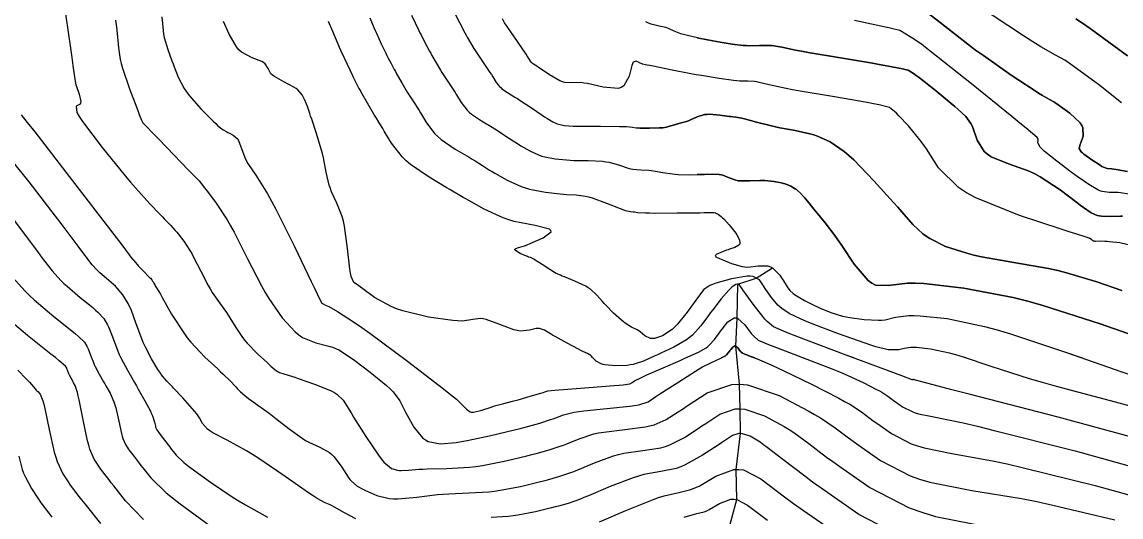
# Model space of a CAD drawing. Header units: metres. Extents: x 837117 to 838479, y 1189012 to 1191015.
# Drawn here: x 837777.8 to 837854.5, y 1189210.5 to 1189245 of the extents above; entities that cross this region are included whole.
import ezdxf

# ---------------------------------------------------------------- set-up
doc = ezdxf.new("R2010")
doc.units = ezdxf.units.M
doc.header["$LTSCALE"] = 0.3
for name, color, linetype in [('COTAS 10', 1, 'Continuous'), ('COTAS INT', 252, 'Continuous'), ('DRENAJE', 5, 'Continuous')]:
    doc.layers.add(name, color=color, linetype=linetype)

msp = doc.modelspace()

# ---------------------------------------------------------------- linework, layer by layer
at = {"layer": 'COTAS 10'}
for points in [[(837780.689, 1189246.552), (837781.173, 1189243.202), (837781.266, 1189242.546), (837781.341, 1189242.007), (837781.462, 1189241.045), (837781.512, 1189240.765), (837781.542, 1189240.657), (837781.578, 1189240.536), (837781.768, 1189239.989), (837781.881, 1189239.477), (837781.869, 1189239.378), (837781.839, 1189239.297), (837781.573, 1189239.161), (837781.613, 1189238.709), (837781.776, 1189238.43), (837782.003, 1189238.084), (837783.372, 1189236.276), (837784.975, 1189234.307), (837785.352, 1189233.859), (837785.698, 1189233.453), (837786.706, 1189232.335), (837787.424, 1189231.594), (837787.588, 1189231.426), (837787.737, 1189231.273), (837788.15, 1189230.851), (837788.483, 1189230.487), (837788.582, 1189230.37), (837788.683, 1189230.246), (837789.074, 1189229.742), (837789.505, 1189229.086), (837789.632, 1189228.868), (837789.762, 1189228.633), (837790.262, 1189227.652), (837790.779, 1189226.65), (837790.921, 1189226.403), (837791.063, 1189226.168), (837791.569, 1189225.43), (837792.05, 1189224.769), (837792.175, 1189224.583), (837792.298, 1189224.396), (837792.712, 1189223.711), (837793.185, 1189223.01), (837793.344, 1189222.813), (837793.515, 1189222.614), (837794.235, 1189221.887), (837794.906, 1189221.269), (837795.047, 1189221.139), (837795.168, 1189221.027), (837795.443, 1189220.772), (837795.628, 1189220.643), (837795.693, 1189220.611), (837795.764, 1189220.581), (837796.07, 1189220.482), (837796.608, 1189220.319), (837796.826, 1189220.247), (837797.073, 1189220.164), (837798.213, 1189219.77), (837799.332, 1189219.314), (837799.565, 1189219.191), (837799.766, 1189219.071), (837800.215, 1189218.653), (837800.599, 1189218.017), (837800.757, 1189217.759), (837800.939, 1189217.467), (837801.786, 1189216.116), (837802.666, 1189214.812), (837802.87, 1189214.548), (837803.055, 1189214.327), (837803.579, 1189213.879), (837804.009, 1189213.755), (837804.136, 1189213.738), (837804.266, 1189213.729), (837804.764, 1189213.756), (837805.49, 1189213.821), (837805.765, 1189213.835), (837806.072, 1189213.847), (837807.444, 1189213.878), (837809.036, 1189213.97), (837809.482, 1189214.022), (837809.929, 1189214.084), (837811.562, 1189214.402), (837813.029, 1189214.759), (837813.372, 1189214.845), (837813.688, 1189214.927), (837814.603, 1189215.179), (837815.369, 1189215.429), (837815.592, 1189215.51), (837815.82, 1189215.596), (837816.681, 1189215.949), (837817.714, 1189216.282), (837818.049, 1189216.355), (837818.407, 1189216.421), (837819.878, 1189216.593), (837821.302, 1189216.772), (837821.63, 1189216.843), (837821.929, 1189216.923), (837822.769, 1189217.289), (837823.603, 1189217.833), (837823.898, 1189218.026), (837824.221, 1189218.236), (837825.619, 1189219.146), (837827.351, 1189219.743), (837827.884, 1189219.756), (837828.44, 1189219.703), (837830.645, 1189218.962), (837832.679, 1189217.905), (837833.129, 1189217.654), (837833.529, 1189217.42), (837834.565, 1189216.722), (837835.486, 1189216.016), (837835.815, 1189215.777), (837836.175, 1189215.519), (837837.739, 1189214.43), (837839.791, 1189213.372), (837840.459, 1189213.134), (837841.17, 1189212.919), (837844.098, 1189212.342), (837847.584, 1189211.771), (837848.647, 1189211.56), (837849.753, 1189211.325), (837854.098, 1189210.288)], [(837802.071, 1189245.316), (837802.355, 1189244.638), (837802.44, 1189244.445), (837802.527, 1189244.249), (837802.865, 1189243.52), (837803.185, 1189242.854), (837803.262, 1189242.697), (837803.334, 1189242.552), (837803.549, 1189242.128), (837803.775, 1189241.711), (837803.854, 1189241.57), (837803.939, 1189241.418), (837804.306, 1189240.778), (837804.683, 1189240.139), (837804.776, 1189239.987), (837804.863, 1189239.846), (837805.133, 1189239.43), (837805.412, 1189239.001), (837805.505, 1189238.852), (837805.604, 1189238.689), (837806.018, 1189237.995), (837806.604, 1189237.24), (837806.813, 1189237.04), (837807.041, 1189236.844), (837808.032, 1189236.167), (837809.007, 1189235.593), (837809.225, 1189235.462), (837809.421, 1189235.342), (837809.942, 1189235.01), (837810.432, 1189234.701), (837810.608, 1189234.596), (837810.802, 1189234.483), (837811.649, 1189234.005), (837812.646, 1189233.549), (837812.934, 1189233.45), (837813.228, 1189233.363), (837814.332, 1189233.147), (837815.353, 1189233.035), (837815.594, 1189233.014), (837815.816, 1189232.997), (837816.47, 1189232.971), (837817.122, 1189232.882), (837817.344, 1189232.826), (837817.584, 1189232.755), (837818.6, 1189232.386), (837819.546, 1189232.016), (837819.741, 1189231.945), (837819.908, 1189231.888), (837820.27, 1189231.798), (837820.451, 1189231.79), (837820.504, 1189231.785), (837820.558, 1189231.778), (837820.763, 1189231.742), (837821.316, 1189231.71), (837821.59, 1189231.706), (837821.916, 1189231.703), (837823.529, 1189231.71), (837825.112, 1189231.726), (837825.419, 1189231.729), (837825.669, 1189231.732), (837826.097, 1189231.739), (837826.176, 1189231.723), (837826.206, 1189231.712), (837826.239, 1189231.698), (837826.388, 1189231.622), (837826.611, 1189231.449), (837826.691, 1189231.373), (837826.779, 1189231.286), (837827.164, 1189230.87), (837827.539, 1189230.412), (837827.621, 1189230.298), (837827.693, 1189230.189), (837827.875, 1189229.842), (837827.9, 1189229.57), (837827.874, 1189229.508), (837827.833, 1189229.452), (837827.566, 1189229.3), (837827.193, 1189229.177), (837827.087, 1189229.139), (837826.978, 1189229.1), (837826.572, 1189228.947), (837826.266, 1189228.803), (837826.22, 1189228.77), (837826.191, 1189228.739), (837826.228, 1189228.651), (837826.488, 1189228.535), (837826.6, 1189228.487), (837826.728, 1189228.431), (837827.336, 1189228.172), (837828.059, 1189227.961), (837828.26, 1189227.936), (837828.462, 1189227.925), (837829.194, 1189228.008), (837829.871, 1189228.017), (837830.038, 1189227.959), (837830.197, 1189227.877), (837830.695, 1189227.362), (837831.07, 1189226.782), (837831.152, 1189226.658), (837831.223, 1189226.55), (837831.399, 1189226.29), (837831.624, 1189226.089), (837831.727, 1189226.018), (837831.847, 1189225.94), (837832.425, 1189225.602), (837833.128, 1189225.24), (837833.326, 1189225.147), (837833.526, 1189225.057), (837834.262, 1189224.759), (837835.074, 1189224.513), (837835.322, 1189224.457), (837835.58, 1189224.405), (837836.597, 1189224.261), (837837.59, 1189224.218), (837837.834, 1189224.23), (837838.065, 1189224.254), (837838.783, 1189224.426), (837839.719, 1189224.559), (837840.085, 1189224.557), (837840.499, 1189224.539), (837842.383, 1189224.334), (837844.994, 1189223.781), (837845.867, 1189223.543), (837846.804, 1189223.268), (837850.729, 1189221.967), (837854.51, 1189220.655), (837855.357, 1189220.372)], [(837855.066, 1189233.016), (837854.479, 1189233.108), (837854.328, 1189233.124), (837854.182, 1189233.135), (837853.698, 1189233.14), (837853.206, 1189233.209), (837853.056, 1189233.261), (837852.899, 1189233.327), (837852.281, 1189233.683), (837851.536, 1189234.205), (837851.3, 1189234.376), (837851.05, 1189234.558), (837850.039, 1189235.311), (837849.169, 1189236.012), (837849.008, 1189236.162), (837848.882, 1189236.292), (837848.718, 1189236.604), (837848.748, 1189236.774), (837848.745, 1189236.816), (837848.737, 1189236.855), (837848.665, 1189236.978), (837847.899, 1189237.617), (837847.453, 1189237.982), (837846.906, 1189238.428), (837844.083, 1189240.718), (837841.196, 1189243.007), (837840.607, 1189243.452), (837840.11, 1189243.815), (837839.078, 1189244.448), (837838.508, 1189244.575), (837838.303, 1189244.621), (837838.077, 1189244.671), (837837.09, 1189244.887), (837835.915, 1189245.129)], [(837855.066, 1189233.016), (837854.479, 1189233.108), (837854.328, 1189233.124), (837854.182, 1189233.135), (837853.698, 1189233.14), (837853.206, 1189233.209), (837853.056, 1189233.261), (837852.899, 1189233.327), (837852.281, 1189233.683), (837851.536, 1189234.205), (837851.3, 1189234.376), (837851.05, 1189234.558), (837850.039, 1189235.311), (837849.169, 1189236.012), (837849.008, 1189236.162), (837848.882, 1189236.292), (837848.718, 1189236.604), (837848.748, 1189236.774), (837848.745, 1189236.816), (837848.737, 1189236.855), (837848.665, 1189236.978), (837847.899, 1189237.617), (837847.453, 1189237.982), (837846.906, 1189238.428), (837844.083, 1189240.718), (837841.196, 1189243.007), (837840.607, 1189243.452), (837840.11, 1189243.815), (837839.078, 1189244.448), (837838.508, 1189244.575), (837838.303, 1189244.621), (837838.077, 1189244.671), (837837.09, 1189244.887), (837835.915, 1189245.129)], [(837824.923, 1189231.724), (837825.112, 1189231.726), (837825.419, 1189231.729), (837825.669, 1189231.732), (837826.097, 1189231.739), (837826.176, 1189231.723), (837826.206, 1189231.712), (837826.239, 1189231.698), (837826.388, 1189231.622), (837826.611, 1189231.449), (837826.691, 1189231.373), (837826.779, 1189231.286), (837827.164, 1189230.87), (837827.539, 1189230.412), (837827.621, 1189230.298), (837827.693, 1189230.189), (837827.875, 1189229.842), (837827.9, 1189229.57), (837827.874, 1189229.508), (837827.833, 1189229.452), (837827.566, 1189229.3), (837827.193, 1189229.177), (837827.087, 1189229.139), (837826.978, 1189229.1), (837826.572, 1189228.947), (837826.266, 1189228.803), (837826.22, 1189228.77), (837826.191, 1189228.739), (837826.228, 1189228.651), (837826.488, 1189228.535), (837826.6, 1189228.487), (837826.728, 1189228.431), (837827.336, 1189228.172), (837828.059, 1189227.961), (837828.26, 1189227.936), (837828.462, 1189227.925), (837829.194, 1189228.008), (837829.871, 1189228.017), (837830.038, 1189227.959), (837830.197, 1189227.877), (837830.695, 1189227.362), (837831.07, 1189226.782), (837831.152, 1189226.658), (837831.223, 1189226.55), (837831.399, 1189226.29), (837831.624, 1189226.089), (837831.727, 1189226.018), (837831.847, 1189225.94), (837832.425, 1189225.602), (837833.128, 1189225.24), (837833.326, 1189225.147), (837833.526, 1189225.057), (837834.262, 1189224.759), (837835.074, 1189224.513), (837835.322, 1189224.457), (837835.58, 1189224.405), (837836.597, 1189224.261), (837837.59, 1189224.218), (837837.834, 1189224.23), (837838.065, 1189224.254), (837838.783, 1189224.426), (837839.719, 1189224.559), (837840.085, 1189224.557), (837840.499, 1189224.539), (837842.383, 1189224.334), (837844.994, 1189223.781), (837845.867, 1189223.543), (837846.804, 1189223.268), (837850.729, 1189221.967), (837851.82, 1189221.589)], [(837786.263, 1189210.325), (837785.018, 1189211.626), (837784.195, 1189212.658), (837784.017, 1189212.881), (837783.862, 1189213.076), (837783.486, 1189213.557), (837783.243, 1189213.89), (837783.171, 1189213.992), (837783.098, 1189214.099), (837782.819, 1189214.52), (837782.524, 1189215.214), (837782.44, 1189215.492), (837782.355, 1189215.808), (837782.042, 1189217.259), (837781.764, 1189218.66), (837781.702, 1189218.943), (837781.646, 1189219.182), (837781.497, 1189219.667), (837781.388, 1189219.861), (837781.357, 1189219.916), (837781.325, 1189219.971), (837781.209, 1189220.174), (837781.102, 1189220.377), (837781.076, 1189220.432), (837781.052, 1189220.486), (837780.979, 1189220.677), (837780.918, 1189220.844), (837780.901, 1189220.883), (837780.883, 1189220.918), (837780.82, 1189221.021), (837780.374, 1189221.399), (837780.116, 1189221.609), (837779.798, 1189221.864), (837778.164, 1189223.164), (837776.343, 1189224.697)]]:
    msp.add_lwpolyline(points, dxfattribs=at)
at = {"layer": 'COTAS INT'}
for points in [[(837840.187, 1189246.3), (837841.889, 1189245.003), (837843.834, 1189243.482), (837844.373, 1189243.079), (837844.912, 1189242.685), (837846.86, 1189241.329), (837848.457, 1189240.275), (837848.774, 1189240.071), (837849.037, 1189239.904), (837849.537, 1189239.622), (837849.842, 1189239.455), (837849.982, 1189239.361), (837850.147, 1189239.248), (837850.941, 1189238.667), (837851.665, 1189237.987), (837851.785, 1189237.812), (837851.869, 1189237.641), (837851.882, 1189237.07), (837851.708, 1189236.609), (837851.675, 1189236.508), (837851.648, 1189236.419), (837851.605, 1189236.194), (837851.74, 1189235.983), (837851.825, 1189235.902), (837851.93, 1189235.812), (837852.484, 1189235.406), (837853.069, 1189235.031), (837853.193, 1189234.96), (837853.302, 1189234.903), (837853.561, 1189234.818), (837853.874, 1189234.788), (837854.016, 1189234.766), (837854.183, 1189234.738), (837854.987, 1189234.59)], [(837854.987, 1189234.59), (837854.183, 1189234.738), (837854.016, 1189234.766), (837853.874, 1189234.788), (837853.561, 1189234.818), (837853.302, 1189234.903), (837853.193, 1189234.96), (837853.069, 1189235.031), (837852.484, 1189235.406), (837851.93, 1189235.812), (837851.825, 1189235.902), (837851.74, 1189235.983), (837851.605, 1189236.194), (837851.648, 1189236.419), (837851.675, 1189236.508), (837851.708, 1189236.609), (837851.882, 1189237.07), (837851.869, 1189237.641), (837851.785, 1189237.812), (837851.665, 1189237.987), (837850.941, 1189238.667), (837850.147, 1189239.248), (837849.982, 1189239.361), (837849.842, 1189239.455), (837849.537, 1189239.622), (837849.037, 1189239.904), (837848.774, 1189240.071), (837848.457, 1189240.275), (837846.86, 1189241.329), (837844.912, 1189242.685), (837844.373, 1189243.079), (837843.834, 1189243.482), (837841.889, 1189245.003), (837840.187, 1189246.3)], [(837854.567, 1189239.388), (837852.954, 1189240.674), (837851.256, 1189241.915), (837850.905, 1189242.158), (837850.606, 1189242.358), (837849.955, 1189242.715), (837848.916, 1189243.299), (837848.373, 1189243.641), (837847.718, 1189244.062), (837844.429, 1189246.233)], [(837854.567, 1189239.388), (837852.954, 1189240.674), (837851.256, 1189241.915), (837850.905, 1189242.158), (837850.606, 1189242.358), (837849.955, 1189242.715), (837848.916, 1189243.299), (837848.373, 1189243.641), (837847.718, 1189244.062), (837844.429, 1189246.233)], [(837784.307, 1189245.153), (837784.37, 1189244.662), (837784.421, 1189244.235), (837784.509, 1189243.223), (837784.638, 1189242.423), (837784.715, 1189242.13), (837784.809, 1189241.806), (837785.298, 1189240.379), (837785.791, 1189239.051), (837785.889, 1189238.789), (837785.969, 1189238.574), (837786.116, 1189238.179), (837786.193, 1189238.054), (837786.229, 1189238.008), (837786.271, 1189237.957), (837786.474, 1189237.735), (837786.916, 1189237.278), (837787.33, 1189236.849), (837788.385, 1189235.759), (837789.416, 1189234.693), (837789.624, 1189234.479), (837789.798, 1189234.299), (837790.144, 1189233.944), (837790.396, 1189233.638), (837790.511, 1189233.49), (837790.645, 1189233.315), (837791.291, 1189232.454), (837792.105, 1189231.217), (837792.345, 1189230.804), (837792.591, 1189230.361), (837793.534, 1189228.506), (837794.503, 1189226.626), (837794.766, 1189226.166), (837795.026, 1189225.732), (837795.945, 1189224.386), (837796.855, 1189223.403), (837797.109, 1189223.199), (837797.364, 1189223.023), (837798.295, 1189222.634), (837799.114, 1189222.439), (837799.299, 1189222.387), (837799.465, 1189222.335), (837799.913, 1189222.152), (837800.448, 1189221.806), (837800.668, 1189221.651), (837800.92, 1189221.47), (837802.09, 1189220.603), (837803.245, 1189219.667), (837803.486, 1189219.443), (837803.694, 1189219.233), (837804.161, 1189218.602), (837804.463, 1189217.994), (837804.566, 1189217.799), (837804.678, 1189217.593), (837805.15, 1189216.753), (837805.754, 1189216.02), (837805.948, 1189215.881), (837806.154, 1189215.769), (837806.994, 1189215.6), (837808.093, 1189215.695), (837808.461, 1189215.751), (837808.858, 1189215.82), (837810.523, 1189216.174), (837812.171, 1189216.575), (837812.557, 1189216.672), (837812.912, 1189216.764), (837813.938, 1189217.047), (837814.696, 1189217.283), (837814.881, 1189217.346), (837815.055, 1189217.408), (837815.596, 1189217.619), (837816.346, 1189217.81), (837816.653, 1189217.859), (837817.003, 1189217.906), (837818.623, 1189218.059), (837820.219, 1189218.217), (837820.554, 1189218.267), (837820.843, 1189218.32), (837821.499, 1189218.533), (837822.043, 1189218.888), (837822.262, 1189219.03), (837822.51, 1189219.191), (837823.649, 1189219.933), (837824.807, 1189220.667), (837825.066, 1189220.823), (837825.299, 1189220.959), (837825.918, 1189221.282), (837826.314, 1189221.453), (837826.406, 1189221.494), (837826.49, 1189221.532), (837826.731, 1189221.643), (837826.905, 1189221.744), (837826.946, 1189221.775), (837826.985, 1189221.808), (837827.101, 1189221.936), (837827.208, 1189222.081), (837827.24, 1189222.124), (837827.274, 1189222.168), (837827.408, 1189222.334), (837827.553, 1189222.43), (837827.595, 1189222.428), (837827.638, 1189222.415), (837827.796, 1189222.265), (837827.941, 1189222.074), (837827.976, 1189222.034), (837828.007, 1189221.999), (837828.1, 1189221.921), (837828.303, 1189221.834), (837828.404, 1189221.795), (837828.525, 1189221.748), (837829.124, 1189221.522), (837830.148, 1189221.086), (837830.537, 1189220.906), (837830.972, 1189220.701), (837832.922, 1189219.748), (837834.823, 1189218.773), (837835.227, 1189218.554), (837835.577, 1189218.357), (837836.398, 1189217.828), (837837.009, 1189217.36), (837837.226, 1189217.201), (837837.465, 1189217.031), (837838.501, 1189216.309), (837839.862, 1189215.607), (837840.304, 1189215.449), (837840.776, 1189215.307), (837842.716, 1189214.925), (837845.543, 1189214.413), (837846.574, 1189214.19), (837847.712, 1189213.93), (837852.716, 1189212.697), (837858.678, 1189211.032)], [(837787.556, 1189245.4), (837787.632, 1189244.439), (837787.671, 1189244.188), (837787.719, 1189243.942), (837787.961, 1189243.108), (837788.252, 1189242.328), (837788.331, 1189242.117), (837788.41, 1189241.908), (837788.691, 1189241.172), (837789.106, 1189240.392), (837789.27, 1189240.156), (837789.454, 1189239.911), (837790.297, 1189238.952), (837791.13, 1189238.111), (837791.308, 1189237.94), (837791.464, 1189237.796), (837791.837, 1189237.5), (837792.08, 1189237.371), (837792.153, 1189237.332), (837792.229, 1189237.293), (837792.524, 1189237.139), (837792.801, 1189236.897), (837792.866, 1189236.802), (837792.926, 1189236.695), (837793.099, 1189236.205), (837793.34, 1189235.573), (837793.442, 1189235.376), (837793.56, 1189235.17), (837794.117, 1189234.346), (837794.93, 1189233.043), (837795.21, 1189232.535), (837795.513, 1189231.962), (837796.807, 1189229.361), (837797.979, 1189226.924), (837798.206, 1189226.454), (837798.391, 1189226.074), (837798.706, 1189225.442), (837798.745, 1189225.4), (837798.756, 1189225.391), (837798.767, 1189225.384), (837798.807, 1189225.367), (837798.985, 1189225.281), (837799.082, 1189225.23), (837799.201, 1189225.168), (837799.805, 1189224.842), (837801.007, 1189224.063), (837801.503, 1189223.714), (837802.069, 1189223.307), (837804.703, 1189221.357), (837807.218, 1189219.428), (837807.71, 1189219.035), (837808.113, 1189218.703), (837808.828, 1189218.01), (837809.073, 1189217.82), (837809.179, 1189217.805), (837809.302, 1189217.806), (837809.884, 1189217.942), (837810.541, 1189218.161), (837810.712, 1189218.213), (837810.878, 1189218.262), (837811.434, 1189218.41), (837812.035, 1189218.563), (837812.228, 1189218.615), (837812.434, 1189218.672), (837813.274, 1189218.915), (837814.022, 1189219.138), (837814.169, 1189219.182), (837814.29, 1189219.219), (837814.51, 1189219.29), (837814.979, 1189219.339), (837815.257, 1189219.362), (837815.599, 1189219.39), (837817.367, 1189219.524), (837819.137, 1189219.662), (837819.479, 1189219.691), (837819.757, 1189219.716), (837820.229, 1189219.776), (837820.312, 1189219.83), (837820.345, 1189219.852), (837820.383, 1189219.877), (837820.557, 1189219.99), (837820.985, 1189220.21), (837821.184, 1189220.301), (837821.417, 1189220.407), (837822.546, 1189220.899), (837823.749, 1189221.42), (837824.029, 1189221.543), (837824.286, 1189221.658), (837825.02, 1189221.996), (837825.547, 1189222.303), (837825.674, 1189222.398), (837825.791, 1189222.496), (837826.145, 1189222.888), (837826.469, 1189223.329), (837826.567, 1189223.458), (837826.67, 1189223.591), (837827.076, 1189224.099), (837827.52, 1189224.388), (837827.647, 1189224.384), (837827.776, 1189224.343), (837828.258, 1189223.889), (837828.7, 1189223.306), (837828.804, 1189223.184), (837828.9, 1189223.079), (837829.181, 1189222.841), (837829.798, 1189222.578), (837830.106, 1189222.457), (837830.473, 1189222.315), (837832.294, 1189221.629), (837834.286, 1189220.859), (837834.762, 1189220.665), (837835.204, 1189220.479), (837836.524, 1189219.876), (837837.458, 1189219.398), (837837.656, 1189219.29), (837837.828, 1189219.193), (837838.231, 1189218.933), (837838.531, 1189218.703), (837838.638, 1189218.626), (837838.755, 1189218.542), (837839.264, 1189218.187), (837839.932, 1189217.843), (837840.149, 1189217.765), (837840.381, 1189217.695), (837841.334, 1189217.508), (837843.503, 1189217.056), (837844.501, 1189216.82), (837845.671, 1189216.535), (837851.334, 1189215.107), (837858.427, 1189213.126)], [(837857.586, 1189215.435), (837850.14, 1189217.468), (837843.915, 1189219.068), (837842.721, 1189219.375), (837841.757, 1189219.624), (837840.185, 1189220.034), (837840.117, 1189220.056), (837840.101, 1189220.061), (837840.086, 1189220.065), (837840.041, 1189220.075), (837840.009, 1189220.078), (837839.995, 1189220.078), (837839.979, 1189220.076), (837839.967, 1189220.073), (837839.941, 1189220.073), (837839.224, 1189220.337), (837838.778, 1189220.502), (837838.225, 1189220.707), (837835.335, 1189221.783), (837832.374, 1189222.9), (837831.776, 1189223.132), (837831.274, 1189223.329), (837830.263, 1189223.761), (837829.811, 1189224.133), (837829.661, 1189224.292), (837829.502, 1189224.476), (837828.838, 1189225.345), (837828.243, 1189226.181), (837828.127, 1189226.344), (837828.032, 1189226.478), (837827.865, 1189226.717), (837827.809, 1189226.746), (837827.784, 1189226.748), (837827.755, 1189226.748), (837827.617, 1189226.725), (837827.363, 1189226.544), (837827.261, 1189226.444), (837827.146, 1189226.323), (837826.615, 1189225.704), (837826.019, 1189224.956), (837825.862, 1189224.753), (837825.709, 1189224.552), (837825.188, 1189223.84), (837824.598, 1189223.185), (837824.401, 1189223.02), (837824.19, 1189222.862), (837823.309, 1189222.349), (837822.39, 1189221.915), (837822.155, 1189221.807), (837821.929, 1189221.704), (837821.182, 1189221.375), (837820.462, 1189221.143), (837820.252, 1189221.102), (837820.038, 1189221.071), (837819.228, 1189221.04), (837818.51, 1189221.11), (837818.354, 1189221.142), (837818.217, 1189221.18), (837817.877, 1189221.361), (837817.689, 1189221.55), (837817.648, 1189221.592), (837817.612, 1189221.63), (837817.523, 1189221.731), (837817.447, 1189221.8), (837817.42, 1189221.818), (837817.391, 1189221.836), (837817.261, 1189221.897), (837816.955, 1189222.044), (837816.814, 1189222.116), (837816.648, 1189222.202), (837815.848, 1189222.627), (837815.02, 1189223.076), (837814.837, 1189223.178), (837814.675, 1189223.27), (837814.256, 1189223.521), (837813.921, 1189223.634), (837813.812, 1189223.64), (837813.696, 1189223.634), (837813.217, 1189223.519), (837812.582, 1189223.465), (837812.367, 1189223.498), (837812.136, 1189223.551), (837811.159, 1189223.914), (837810.205, 1189224.271), (837809.988, 1189224.32), (837809.792, 1189224.348), (837809.253, 1189224.269), (837808.533, 1189224.162), (837808.223, 1189224.172), (837807.865, 1189224.2), (837806.171, 1189224.444), (837804.369, 1189224.871), (837803.943, 1189225.015), (837803.549, 1189225.169), (837802.388, 1189225.816), (837801.586, 1189226.412), (837801.417, 1189226.534), (837801.272, 1189226.638), (837800.943, 1189226.855), (837800.769, 1189227.276), (837800.722, 1189227.508), (837800.675, 1189227.789), (837800.509, 1189229.219), (837800.297, 1189230.774), (837800.22, 1189231.133), (837800.136, 1189231.462), (837799.768, 1189232.395), (837799.4, 1189233.173), (837799.316, 1189233.405), (837799.24, 1189233.643), (837799.03, 1189234.563), (837798.826, 1189235.564), (837798.754, 1189235.853), (837798.676, 1189236.148), (837798.338, 1189237.259), (837798.009, 1189238.243), (837797.937, 1189238.459), (837797.872, 1189238.65), (837797.707, 1189239.133), (837797.583, 1189239.455), (837797.545, 1189239.544), (837797.504, 1189239.634), (837797.344, 1189239.958), (837797.044, 1189240.292), (837796.916, 1189240.388), (837796.769, 1189240.486), (837796.075, 1189240.85), (837795.405, 1189241.221), (837795.273, 1189241.322), (837795.164, 1189241.423), (837794.963, 1189241.784), (837794.763, 1189242.117), (837794.654, 1189242.2), (837794.522, 1189242.28), (837793.854, 1189242.536), (837793.109, 1189242.931), (837792.93, 1189243.098), (837792.761, 1189243.289), (837792.248, 1189244.19), (837791.862, 1189245.078)], [(837858.565, 1189217.287), (837854.14, 1189218.495), (837850.016, 1189219.596), (837849.039, 1189219.874), (837848.133, 1189220.14), (837845.457, 1189221.001), (837843.461, 1189221.662), (837842.984, 1189221.802), (837842.54, 1189221.923), (837841.212, 1189222.204), (837840.254, 1189222.308), (837840.043, 1189222.318), (837839.857, 1189222.319), (837839.381, 1189222.251), (837839.016, 1189222.163), (837838.898, 1189222.152), (837838.774, 1189222.145), (837838.269, 1189222.167), (837837.402, 1189222.371), (837837.05, 1189222.479), (837836.649, 1189222.61), (837834.798, 1189223.271), (837832.95, 1189223.979), (837832.551, 1189224.139), (837832.201, 1189224.285), (837831.344, 1189224.682), (837830.829, 1189225.036), (837830.694, 1189225.155), (837830.563, 1189225.283), (837830.118, 1189225.817), (837829.733, 1189226.365), (837829.639, 1189226.501), (837829.551, 1189226.63), (837829.28, 1189227.039), (837828.836, 1189227.271), (837828.64, 1189227.288), (837828.411, 1189227.285), (837827.32, 1189227.105), (837826.233, 1189226.802), (837826.007, 1189226.722), (837825.815, 1189226.644), (837825.391, 1189226.375), (837825.085, 1189225.975), (837824.966, 1189225.814), (837824.833, 1189225.632), (837824.232, 1189224.792), (837823.545, 1189223.942), (837823.358, 1189223.753), (837823.173, 1189223.584), (837822.518, 1189223.144), (837821.937, 1189222.953), (837821.798, 1189222.943), (837821.669, 1189222.951), (837821.284, 1189223.131), (837820.945, 1189223.408), (837820.845, 1189223.476), (837820.743, 1189223.541), (837820.351, 1189223.747), (837819.91, 1189224.006), (837819.776, 1189224.105), (837819.638, 1189224.215), (837819.096, 1189224.709), (837818.567, 1189225.251), (837818.437, 1189225.39), (837818.314, 1189225.526), (837817.927, 1189225.979), (837817.483, 1189226.386), (837817.324, 1189226.493), (837817.149, 1189226.598), (837816.386, 1189226.954), (837815.661, 1189227.243), (837815.51, 1189227.305), (837815.38, 1189227.359), (837815.09, 1189227.49), (837814.849, 1189227.633), (837814.751, 1189227.694), (837814.638, 1189227.765), (837814.114, 1189228.102), (837813.613, 1189228.42), (837813.514, 1189228.479), (837813.433, 1189228.527), (837813.285, 1189228.595), (837813.156, 1189228.631), (837813.086, 1189228.659), (837813.003, 1189228.694), (837812.578, 1189228.882), (837812.231, 1189229.087), (837812.195, 1189229.131), (837812.186, 1189229.171), (837812.374, 1189229.272), (837812.869, 1189229.42), (837813.054, 1189229.49), (837813.26, 1189229.572), (837814.178, 1189229.974), (837814.733, 1189230.397), (837814.71, 1189230.494), (837814.61, 1189230.582), (837813.615, 1189230.823), (837812.159, 1189231.11), (837811.77, 1189231.227), (837811.387, 1189231.359), (837810.053, 1189231.972), (837808.987, 1189232.565), (837808.773, 1189232.686), (837808.594, 1189232.787), (837808.239, 1189232.997), (837807.85, 1189233.233), (837807.65, 1189233.351), (837807.41, 1189233.492), (837806.207, 1189234.194), (837804.913, 1189235.078), (837804.615, 1189235.334), (837804.342, 1189235.596), (837803.576, 1189236.581), (837803.079, 1189237.425), (837802.977, 1189237.597), (837802.89, 1189237.742), (837802.704, 1189238.042), (837802.531, 1189238.322), (837802.452, 1189238.455), (837802.36, 1189238.612), (837801.915, 1189239.376), (837801.475, 1189240.138), (837801.386, 1189240.293), (837801.311, 1189240.424), (837801.159, 1189240.695), (837801.022, 1189240.973), (837800.957, 1189241.108), (837800.88, 1189241.268), (837800.503, 1189242.058), (837800.07, 1189242.991), (837799.959, 1189243.242), (837799.85, 1189243.49), (837799.487, 1189244.359), (837799.194, 1189245.074)], [(837804.984, 1189245.507), (837805.226, 1189244.983), (837805.491, 1189244.439), (837805.567, 1189244.286), (837805.645, 1189244.131), (837805.939, 1189243.561), (837806.239, 1189242.997), (837806.322, 1189242.847), (837806.404, 1189242.698), (837806.697, 1189242.181), (837807.007, 1189241.666), (837807.099, 1189241.519), (837807.194, 1189241.371), (837807.562, 1189240.819), (837807.934, 1189240.26), (837808.033, 1189240.106), (837808.129, 1189239.954), (837808.459, 1189239.408), (837808.866, 1189238.885), (837809.011, 1189238.746), (837809.17, 1189238.61), (837809.857, 1189238.14), (837810.604, 1189237.694), (837810.801, 1189237.572), (837810.992, 1189237.452), (837811.646, 1189237.023), (837812.27, 1189236.615), (837812.443, 1189236.507), (837812.617, 1189236.401), (837813.245, 1189236.038), (837813.898, 1189235.739), (837814.086, 1189235.674), (837814.279, 1189235.617), (837815.001, 1189235.476), (837815.811, 1189235.403), (837816.058, 1189235.39), (837816.315, 1189235.379), (837817.323, 1189235.364), (837818.31, 1189235.316), (837818.553, 1189235.285), (837818.783, 1189235.246), (837819.503, 1189235.04), (837820.118, 1189234.833), (837820.282, 1189234.793), (837820.442, 1189234.762), (837820.998, 1189234.712), (837821.558, 1189234.686), (837821.721, 1189234.669), (837821.888, 1189234.648), (837822.519, 1189234.538), (837823.199, 1189234.429), (837823.397, 1189234.409), (837823.598, 1189234.393), (837824.359, 1189234.373), (837825.089, 1189234.385), (837825.271, 1189234.39), (837825.444, 1189234.396), (837825.995, 1189234.422), (837826.474, 1189234.402), (837826.601, 1189234.378), (837826.727, 1189234.346), (837827.161, 1189234.163), (837827.639, 1189233.988), (837827.791, 1189233.96), (837827.952, 1189233.94), (837828.607, 1189233.946), (837829.297, 1189233.979), (837829.48, 1189233.977), (837829.66, 1189233.971), (837830.279, 1189233.911), (837830.826, 1189233.803), (837830.959, 1189233.768), (837831.084, 1189233.73), (837831.473, 1189233.572), (837831.781, 1189233.39), (837831.857, 1189233.338), (837831.928, 1189233.284), (837832.148, 1189233.082), (837832.356, 1189232.848), (837832.419, 1189232.775), (837832.485, 1189232.698), (837832.744, 1189232.39), (837833.083, 1189231.977), (837833.199, 1189231.834), (837833.326, 1189231.679), (837833.863, 1189231.017), (837834.541, 1189230.124), (837834.756, 1189229.823), (837834.982, 1189229.499), (837835.897, 1189228.139), (837836.864, 1189226.988), (837837.124, 1189226.798), (837837.38, 1189226.662), (837838.274, 1189226.635), (837839.613, 1189226.811), (837840.15, 1189226.805), (837840.758, 1189226.774), (837843.554, 1189226.464), (837846.997, 1189225.799), (837848.014, 1189225.544), (837849.058, 1189225.259), (837853.059, 1189223.977), (837856.47, 1189222.779)], [(837807.956, 1189245.71), (837808.328, 1189244.994), (837808.703, 1189244.284), (837808.79, 1189244.123), (837808.868, 1189243.978), (837809.088, 1189243.583), (837809.33, 1189243.193), (837809.423, 1189243.051), (837809.526, 1189242.895), (837810.456, 1189241.519), (837810.56, 1189241.361), (837810.654, 1189241.218), (837810.901, 1189240.822), (837811.129, 1189240.53), (837811.209, 1189240.452), (837811.298, 1189240.376), (837811.682, 1189240.114), (837812.202, 1189239.795), (837812.376, 1189239.683), (837812.563, 1189239.561), (837813.349, 1189239.036), (837814.108, 1189238.528), (837814.278, 1189238.417), (837814.432, 1189238.319), (837814.842, 1189238.07), (837815.15, 1189237.93), (837815.239, 1189237.899), (837815.329, 1189237.872), (837815.671, 1189237.805), (837816.269, 1189237.772), (837816.522, 1189237.766), (837816.813, 1189237.761), (837818.177, 1189237.757), (837819.499, 1189237.75), (837819.763, 1189237.744), (837819.982, 1189237.736), (837820.406, 1189237.693), (837820.671, 1189237.65), (837820.791, 1189237.641)], [(837855.422, 1189229.382), (837854.451, 1189229.612), (837853.713, 1189229.699), (837853.547, 1189229.714), (837853.398, 1189229.726), (837853.003, 1189229.736), (837852.768, 1189229.727), (837852.722, 1189229.727), (837852.683, 1189229.728), (837852.608, 1189229.738), (837852.57, 1189229.765), (837852.555, 1189229.776), (837852.537, 1189229.789), (837852.456, 1189229.85), (837852.354, 1189229.915), (837852.324, 1189229.93), (837852.292, 1189229.944), (837852.17, 1189229.986), (837851.365, 1189230.245), (837850.904, 1189230.396), (837850.339, 1189230.582), (837847.436, 1189231.537), (837844.392, 1189232.764), (837843.738, 1189233.121), (837843.166, 1189233.486), (837841.782, 1189234.862), (837840.943, 1189236.179), (837840.715, 1189236.505), (837840.488, 1189236.814), (837839.681, 1189237.793), (837838.995, 1189238.516), (837838.843, 1189238.665), (837838.709, 1189238.791), (837838.362, 1189239.059), (837837.627, 1189239.248), (837837.248, 1189239.323), (837836.792, 1189239.408), (837834.509, 1189239.801), (837832.119, 1189240.21), (837831.596, 1189240.307), (837831.133, 1189240.396), (837829.961, 1189240.656), (837829.255, 1189240.822), (837829.086, 1189240.851), (837828.929, 1189240.873), (837828.457, 1189240.893), (837827.91, 1189240.907), (837827.705, 1189240.925), (837827.476, 1189240.949), (837826.459, 1189241.089), (837825.228, 1189241.291), (837824.865, 1189241.356), (837824.492, 1189241.423), (837823.065, 1189241.698), (837821.86, 1189241.941), (837821.628, 1189241.989), (837821.439, 1189242.029), (837821.122, 1189242.101), (837821.087, 1189242.117), (837821.076, 1189242.121), (837821.065, 1189242.124), (837821.021, 1189242.133), (837820.94, 1189242.163), (837820.905, 1189242.18), (837820.866, 1189242.2), (837820.679, 1189242.303), (837820.47, 1189242.22), (837820.416, 1189242.124), (837820.364, 1189241.995), (837820.19, 1189241.262), (837819.812, 1189240.57), (837819.631, 1189240.467), (837819.417, 1189240.402), (837818.37, 1189240.486), (837817.268, 1189240.735), (837817.019, 1189240.775), (837816.795, 1189240.801), (837816.19, 1189240.787), (837815.68, 1189240.812), (837815.515, 1189240.863), (837815.34, 1189240.932), (837814.623, 1189241.341), (837813.975, 1189241.779), (837813.844, 1189241.867), (837813.733, 1189241.94), (837813.506, 1189242.087), (837813.426, 1189242.142), (837813.407, 1189242.158), (837813.391, 1189242.174), (837813.343, 1189242.235), (837813.179, 1189242.483), (837813.088, 1189242.616), (837812.978, 1189242.778), (837812.419, 1189243.596), (837811.858, 1189244.419), (837811.746, 1189244.583), (837811.654, 1189244.72), (837811.48, 1189244.985), (837811.333, 1189245.258)], [(837854.64, 1189231.482), (837854.491, 1189231.483), (837853.835, 1189231.463), (837853.167, 1189231.478), (837853.01, 1189231.5), (837852.865, 1189231.531), (837852.444, 1189231.71), (837851.903, 1189232.098), (837851.683, 1189232.26), (837851.431, 1189232.447), (837850.269, 1189233.318), (837848.889, 1189234.221), (837848.5, 1189234.427), (837848.109, 1189234.614), (837846.672, 1189235.133), (837845.451, 1189235.627), (837845.196, 1189235.799), (837844.977, 1189235.987), (837844.484, 1189236.79), (837844.205, 1189237.591), (837844.12, 1189237.776), (837844.031, 1189237.946), (837843.685, 1189238.428), (837843.133, 1189238.942), (837842.914, 1189239.131), (837842.667, 1189239.341), (837841.539, 1189240.271), (837840.451, 1189241.133), (837840.229, 1189241.301), (837840.042, 1189241.438), (837839.652, 1189241.676), (837839.438, 1189241.725), (837839.36, 1189241.742), (837839.275, 1189241.761), (837838.903, 1189241.842), (837838.039, 1189242.003), (837837.644, 1189242.071), (837837.18, 1189242.15), (837834.944, 1189242.523), (837832.687, 1189242.906), (837832.211, 1189242.991), (837831.799, 1189243.067), (837830.85, 1189243.269), (837830.288, 1189243.375), (837830.12, 1189243.392), (837829.947, 1189243.402), (837829.277, 1189243.392), (837828.555, 1189243.378), (837828.349, 1189243.386), (837828.14, 1189243.399), (837827.362, 1189243.488), (837826.524, 1189243.626), (837826.276, 1189243.67), (837826.023, 1189243.716), (837825.051, 1189243.903), (837824.169, 1189244.103), (837823.972, 1189244.157), (837823.795, 1189244.211), (837823.328, 1189244.401), (837822.962, 1189244.566), (837822.849, 1189244.604), (837822.731, 1189244.638), (837822.266, 1189244.734), (837821.706, 1189244.885), (837821.528, 1189244.954), (837821.341, 1189245.035)], [(837851.37, 1189245.261), (837851.828, 1189244.955), (837852.366, 1189244.583), (837854.967, 1189242.682)], [(837854.967, 1189242.682), (837852.366, 1189244.583), (837851.828, 1189244.955), (837851.37, 1189245.261)], [(837824.923, 1189243.932), (837825.051, 1189243.903), (837826.023, 1189243.716), (837826.276, 1189243.67), (837826.524, 1189243.626), (837827.362, 1189243.488), (837828.14, 1189243.399), (837828.349, 1189243.386), (837828.555, 1189243.378), (837829.277, 1189243.392), (837829.947, 1189243.402), (837830.12, 1189243.392), (837830.288, 1189243.375), (837830.85, 1189243.269), (837831.799, 1189243.067), (837832.211, 1189242.991), (837832.687, 1189242.906), (837834.944, 1189242.523), (837837.18, 1189242.15), (837837.644, 1189242.071), (837838.039, 1189242.003), (837838.903, 1189241.842), (837839.275, 1189241.761), (837839.36, 1189241.742), (837839.438, 1189241.725), (837839.652, 1189241.676), (837840.042, 1189241.438), (837840.229, 1189241.301), (837840.451, 1189241.133), (837841.539, 1189240.271), (837842.667, 1189239.341), (837842.914, 1189239.131), (837843.133, 1189238.942), (837843.685, 1189238.428), (837844.031, 1189237.946), (837844.12, 1189237.776), (837844.205, 1189237.591), (837844.484, 1189236.79), (837844.977, 1189235.987), (837845.196, 1189235.799), (837845.451, 1189235.627), (837846.672, 1189235.133), (837848.109, 1189234.614), (837848.5, 1189234.427), (837848.889, 1189234.221), (837850.269, 1189233.318), (837851.431, 1189232.447), (837851.683, 1189232.26), (837851.903, 1189232.098), (837852.444, 1189231.71), (837852.865, 1189231.531), (837853.01, 1189231.5), (837853.167, 1189231.478), (837853.835, 1189231.463), (837854.491, 1189231.483), (837854.64, 1189231.482)], [(837855.422, 1189229.382), (837854.451, 1189229.612), (837853.713, 1189229.699), (837853.547, 1189229.714), (837853.398, 1189229.726), (837853.003, 1189229.736), (837852.768, 1189229.727), (837852.722, 1189229.727), (837852.683, 1189229.728), (837852.608, 1189229.738), (837852.57, 1189229.765), (837852.555, 1189229.776), (837852.537, 1189229.789), (837852.456, 1189229.85), (837852.354, 1189229.915), (837852.324, 1189229.93), (837852.292, 1189229.944), (837852.17, 1189229.986), (837851.365, 1189230.245), (837850.904, 1189230.396), (837850.339, 1189230.582), (837847.436, 1189231.537), (837844.392, 1189232.764), (837843.738, 1189233.121), (837843.166, 1189233.486), (837841.782, 1189234.862), (837840.943, 1189236.179), (837840.715, 1189236.505), (837840.488, 1189236.814), (837839.681, 1189237.793), (837838.995, 1189238.516), (837838.843, 1189238.665), (837838.709, 1189238.791), (837838.362, 1189239.059), (837837.627, 1189239.248), (837837.248, 1189239.323), (837836.792, 1189239.408), (837834.509, 1189239.801), (837832.119, 1189240.21), (837831.596, 1189240.307), (837831.133, 1189240.396), (837829.961, 1189240.656), (837829.255, 1189240.822), (837829.086, 1189240.851), (837828.929, 1189240.873), (837828.457, 1189240.893), (837827.91, 1189240.907), (837827.705, 1189240.925), (837827.476, 1189240.949), (837826.459, 1189241.089), (837825.228, 1189241.291), (837824.865, 1189241.356), (837824.492, 1189241.423), (837823.065, 1189241.698), (837821.86, 1189241.941), (837821.628, 1189241.989), (837821.439, 1189242.029), (837821.122, 1189242.101), (837821.087, 1189242.117), (837821.076, 1189242.121), (837821.065, 1189242.124), (837821.021, 1189242.133), (837820.94, 1189242.163), (837820.905, 1189242.18), (837820.866, 1189242.2), (837820.679, 1189242.303)], [(837777.723, 1189238.551), (837778.15, 1189238.02), (837778.669, 1189237.365), (837781.305, 1189233.959), (837784.811, 1189229.385), (837785.458, 1189228.54), (837785.474, 1189228.519), (837785.478, 1189228.514), (837785.481, 1189228.509), (837785.492, 1189228.495), (837785.502, 1189228.484), (837785.506, 1189228.48), (837785.51, 1189228.477), (837785.526, 1189228.464), (837785.559, 1189228.427), (837785.575, 1189228.409), (837785.592, 1189228.387), (837785.677, 1189228.279), (837785.835, 1189228.097), (837785.898, 1189228.028), (837785.97, 1189227.952), (837786.303, 1189227.609), (837786.624, 1189227.281), (837786.69, 1189227.213), (837786.744, 1189227.155), (837786.857, 1189227.029), (837786.905, 1189226.956), (837786.919, 1189226.932), (837786.934, 1189226.906), (837786.989, 1189226.797), (837787.047, 1189226.686), (837787.062, 1189226.658), (837787.078, 1189226.632), (837787.134, 1189226.55), (837787.336, 1189226.215), (837787.443, 1189226.03), (837787.573, 1189225.805), (837788.227, 1189224.656), (837789.071, 1189223.337), (837789.32, 1189223.004), (837789.576, 1189222.686), (837790.555, 1189221.653), (837791.448, 1189220.822), (837791.651, 1189220.631), (837791.833, 1189220.457), (837792.329, 1189219.967), (837792.662, 1189219.623), (837792.742, 1189219.54), (837792.816, 1189219.462), (837793.042, 1189219.225), (837793.343, 1189218.96), (837793.465, 1189218.864), (837793.603, 1189218.759), (837794.242, 1189218.297), (837795.032, 1189217.726), (837795.266, 1189217.551), (837795.506, 1189217.369), (837796.428, 1189216.652), (837797.344, 1189215.988), (837797.581, 1189215.839), (837797.811, 1189215.706), (837798.579, 1189215.352), (837799.252, 1189214.987), (837799.422, 1189214.846), (837799.584, 1189214.688), (837800.108, 1189213.973), (837800.563, 1189213.267), (837800.681, 1189213.114), (837800.797, 1189212.979), (837801.185, 1189212.646), (837801.62, 1189212.416), (837801.765, 1189212.346), (837801.92, 1189212.273), (837802.569, 1189211.989), (837803.431, 1189211.788), (837803.722, 1189211.768), (837804.035, 1189211.763), (837805.352, 1189211.876), (837806.8, 1189212.05), (837807.195, 1189212.085), (837807.589, 1189212.114), (837808.989, 1189212.17), (837810.386, 1189212.251), (837810.776, 1189212.296), (837811.169, 1189212.351), (837812.6, 1189212.629), (837813.887, 1189212.942), (837814.188, 1189213.018), (837814.465, 1189213.09), (837815.267, 1189213.311), (837816.043, 1189213.575), (837816.304, 1189213.674), (837816.585, 1189213.785), (837817.766, 1189214.278), (837819.081, 1189214.753), (837819.446, 1189214.852), (837819.811, 1189214.937), (837821.133, 1189215.127), (837822.385, 1189215.328), (837822.706, 1189215.42), (837823.015, 1189215.527), (837824.039, 1189216.046), (837824.997, 1189216.671), (837825.264, 1189216.846), (837825.533, 1189217.021), (837826.51, 1189217.657), (837827.588, 1189218.029), (837827.92, 1189218.037), (837828.267, 1189218.004), (837829.639, 1189217.542), (837831.006, 1189216.803), (837831.349, 1189216.595), (837831.677, 1189216.385), (837832.732, 1189215.616), (837833.964, 1189214.673), (837834.403, 1189214.353), (837834.884, 1189214.008), (837836.976, 1189212.551), (837839.721, 1189211.136), (837840.614, 1189210.818), (837841.565, 1189210.531), (837845.48, 1189209.76)], [(837854.592, 1189226.301), (837852.831, 1189226.893), (837850.723, 1189227.536), (837850.104, 1189227.689), (837849.47, 1189227.832), (837847.052, 1189228.261), (837844.788, 1189228.651), (837844.25, 1189228.77), (837843.751, 1189228.893), (837842.273, 1189229.376), (837841.177, 1189229.923), (837840.92, 1189230.086), (837840.682, 1189230.254), (837839.988, 1189230.903), (837839.228, 1189231.786), (837838.949, 1189232.101), (837838.64, 1189232.446), (837837.275, 1189233.95), (837835.857, 1189235.405), (837835.515, 1189235.72), (837835.194, 1189235.997), (837834.216, 1189236.678), (837833.332, 1189237.061), (837833.071, 1189237.149), (837832.802, 1189237.23), (837831.769, 1189237.458), (837830.698, 1189237.656), (837830.405, 1189237.718), (837830.113, 1189237.783), (837829.071, 1189238.044), (837828.222, 1189238.268), (837828.053, 1189238.311), (837827.912, 1189238.344), (837827.638, 1189238.395), (837827.411, 1189238.414), (837827.299, 1189238.428), (837827.166, 1189238.446), (837826.51, 1189238.543), (837825.783, 1189238.596), (837825.605, 1189238.587), (837825.438, 1189238.567), (837824.92, 1189238.406), (837824.452, 1189238.196), (837824.316, 1189238.143), (837824.177, 1189238.094), (837823.652, 1189237.939), (837823.19, 1189237.818), (837823.091, 1189237.79), (837823.003, 1189237.765), (837822.79, 1189237.695), (837822.527, 1189237.652), (837822.408, 1189237.644), (837822.269, 1189237.637), (837821.6, 1189237.625), (837820.93, 1189237.635), (837820.791, 1189237.641), (837820.93, 1189237.635), (837821.6, 1189237.625), (837822.269, 1189237.637), (837822.408, 1189237.644), (837822.527, 1189237.652), (837822.79, 1189237.695), (837823.003, 1189237.765), (837823.091, 1189237.79), (837823.19, 1189237.818), (837823.652, 1189237.939), (837824.177, 1189238.094), (837824.316, 1189238.143), (837824.452, 1189238.196), (837824.92, 1189238.406), (837825.438, 1189238.567), (837825.605, 1189238.587), (837825.783, 1189238.596), (837826.51, 1189238.543), (837827.166, 1189238.446), (837827.299, 1189238.428), (837827.411, 1189238.414), (837827.638, 1189238.395), (837827.912, 1189238.344), (837828.053, 1189238.311), (837828.222, 1189238.268), (837829.071, 1189238.044), (837830.113, 1189237.783), (837830.405, 1189237.718), (837830.698, 1189237.656), (837831.769, 1189237.458), (837832.802, 1189237.23), (837833.071, 1189237.149), (837833.332, 1189237.061), (837834.216, 1189236.678), (837835.194, 1189235.997), (837835.515, 1189235.72), (837835.857, 1189235.405), (837837.275, 1189233.95), (837838.64, 1189232.446), (837838.949, 1189232.101), (837839.228, 1189231.786), (837839.988, 1189230.903), (837840.682, 1189230.254), (837840.92, 1189230.086), (837841.177, 1189229.923), (837842.273, 1189229.376), (837843.751, 1189228.893), (837844.25, 1189228.77), (837844.788, 1189228.651), (837847.052, 1189228.261), (837849.47, 1189227.832), (837850.104, 1189227.689), (837850.723, 1189227.536), (837852.831, 1189226.893), (837854.592, 1189226.301)], [(837801.087, 1189210.359), (837800.31, 1189210.792), (837799.602, 1189211.186), (837799.447, 1189211.265), (837799.309, 1189211.332), (837798.96, 1189211.467), (837798.387, 1189211.784), (837798.108, 1189211.965), (837797.777, 1189212.187), (837796.147, 1189213.327), (837794.328, 1189214.568), (837793.878, 1189214.854), (837793.45, 1189215.115), (837792.097, 1189215.848), (837791.104, 1189216.374), (837790.903, 1189216.504), (837790.734, 1189216.627), (837790.39, 1189217.016), (837790.171, 1189217.416), (837790.081, 1189217.547), (837789.978, 1189217.686), (837789.497, 1189218.259), (837789.011, 1189218.797), (837788.904, 1189218.915), (837788.81, 1189219.019), (837788.569, 1189219.279), (837788.367, 1189219.49), (837788.297, 1189219.563), (837788.221, 1189219.642), (837787.896, 1189219.978), (837787.51, 1189220.443), (837787.395, 1189220.603), (837787.277, 1189220.777), (837786.824, 1189221.517), (837786.371, 1189222.398), (837786.253, 1189222.661), (837786.139, 1189222.933), (837785.757, 1189223.98), (837785.395, 1189224.96), (837785.294, 1189225.188), (837785.192, 1189225.398), (837784.822, 1189226.001), (837784.421, 1189226.468), (837784.3, 1189226.593), (837784.174, 1189226.715), (837783.685, 1189227.139), (837783.218, 1189227.532), (837783.106, 1189227.635), (837783.002, 1189227.736), (837782.691, 1189228.078), (837782.379, 1189228.478), (837782.275, 1189228.614), (837782.163, 1189228.762), (837781.694, 1189229.39), (837780.854, 1189230.505), (837780.508, 1189230.96), (837780.113, 1189231.478), (837778.278, 1189233.876), (837776.425, 1189236.178)], [(837856.47, 1189222.779), (837853.059, 1189223.977), (837849.058, 1189225.259), (837848.014, 1189225.544), (837846.997, 1189225.799), (837843.554, 1189226.464), (837840.758, 1189226.774), (837840.15, 1189226.805), (837839.613, 1189226.811), (837838.274, 1189226.635), (837837.38, 1189226.662), (837837.124, 1189226.798), (837836.864, 1189226.988), (837835.897, 1189228.139), (837834.982, 1189229.499), (837834.756, 1189229.823), (837834.541, 1189230.124), (837833.863, 1189231.017), (837833.326, 1189231.679), (837833.199, 1189231.834), (837833.083, 1189231.977), (837832.744, 1189232.39), (837832.485, 1189232.698), (837832.419, 1189232.775), (837832.356, 1189232.848), (837832.148, 1189233.082), (837831.928, 1189233.284), (837831.857, 1189233.338), (837831.781, 1189233.39), (837831.473, 1189233.572), (837831.084, 1189233.73), (837830.959, 1189233.768), (837830.826, 1189233.803), (837830.279, 1189233.911), (837829.66, 1189233.971), (837829.48, 1189233.977), (837829.297, 1189233.979), (837828.607, 1189233.946), (837827.952, 1189233.94), (837827.791, 1189233.96), (837827.639, 1189233.988), (837827.161, 1189234.163), (837826.727, 1189234.346), (837826.601, 1189234.378), (837826.474, 1189234.402), (837825.995, 1189234.422), (837825.444, 1189234.396), (837825.271, 1189234.39), (837825.089, 1189234.385), (837824.923, 1189234.382)], [(837776.897, 1189231.625), (837777.929, 1189230.241), (837778.852, 1189229.006), (837779.072, 1189228.715), (837779.277, 1189228.446), (837779.89, 1189227.661), (837780.502, 1189226.987), (837780.707, 1189226.79), (837780.926, 1189226.587), (837781.845, 1189225.814), (837782.716, 1189225.098), (837782.905, 1189224.932), (837783.072, 1189224.779), (837783.488, 1189224.341), (837783.756, 1189223.905), (837783.829, 1189223.753), (837783.902, 1189223.588), (837784.164, 1189222.879), (837784.472, 1189222.067), (837784.575, 1189221.836), (837784.684, 1189221.603), (837785.14, 1189220.742), (837785.635, 1189219.877), (837785.768, 1189219.642), (837785.901, 1189219.409), (837786.367, 1189218.585), (837786.747, 1189217.866), (837786.825, 1189217.7), (837786.892, 1189217.547), (837787.032, 1189217.116), (837787.095, 1189216.826), (837787.112, 1189216.762), (837787.129, 1189216.707), (837787.188, 1189216.568), (837787.305, 1189216.403), (837787.422, 1189216.247), (837787.724, 1189215.849), (837788.07, 1189215.4), (837788.16, 1189215.284), (837788.247, 1189215.172), (837788.543, 1189214.798), (837789.081, 1189214.296), (837789.321, 1189214.104), (837789.601, 1189213.888), (837790.939, 1189212.915), (837792.521, 1189211.858), (837792.954, 1189211.589), (837793.385, 1189211.33), (837794.923, 1189210.481)], [(837777.089, 1189227.243), (837778.002, 1189226.239), (837778.307, 1189225.944), (837778.635, 1189225.642), (837780.005, 1189224.489), (837781.257, 1189223.481), (837781.51, 1189223.27), (837781.723, 1189223.089), (837782.154, 1189222.681), (837782.319, 1189222.412), (837782.365, 1189222.318), (837782.41, 1189222.216), (837782.572, 1189221.778), (837782.762, 1189221.277), (837782.825, 1189221.134), (837782.893, 1189220.99), (837783.174, 1189220.458), (837783.48, 1189219.924), (837783.563, 1189219.779), (837783.644, 1189219.635), (837783.932, 1189219.126), (837784.197, 1189218.524), (837784.264, 1189218.321), (837784.328, 1189218.104), (837784.537, 1189217.188), (837784.725, 1189216.317), (837784.776, 1189216.127), (837784.826, 1189215.96), (837785.004, 1189215.544), (837785.202, 1189215.251), (837785.265, 1189215.161), (837785.332, 1189215.068), (837785.605, 1189214.703), (837785.966, 1189214.238), (837786.089, 1189214.082), (837786.221, 1189213.915), (837786.781, 1189213.212), (837787.848, 1189212.187), (837788.301, 1189211.816), (837788.821, 1189211.407), (837791.266, 1189209.618)], [(837843.683, 1189221.589), (837843.461, 1189221.662), (837842.984, 1189221.802), (837842.54, 1189221.923), (837841.212, 1189222.204), (837840.254, 1189222.308), (837840.043, 1189222.318), (837839.857, 1189222.319), (837839.381, 1189222.251), (837839.016, 1189222.163), (837838.898, 1189222.152), (837838.774, 1189222.145), (837838.269, 1189222.167), (837837.402, 1189222.371), (837837.05, 1189222.479), (837836.649, 1189222.61), (837834.798, 1189223.271), (837832.95, 1189223.979), (837832.551, 1189224.139), (837832.201, 1189224.285), (837831.344, 1189224.682), (837830.829, 1189225.036), (837830.694, 1189225.155), (837830.563, 1189225.283), (837830.118, 1189225.817), (837829.733, 1189226.365), (837829.639, 1189226.501), (837829.551, 1189226.63), (837829.28, 1189227.039), (837828.836, 1189227.271), (837828.64, 1189227.288), (837828.411, 1189227.285), (837827.32, 1189227.105), (837826.233, 1189226.802), (837826.007, 1189226.722), (837825.815, 1189226.644), (837825.391, 1189226.375), (837825.085, 1189225.975), (837824.966, 1189225.814), (837824.923, 1189225.756)], [(837835.857, 1189221.589), (837835.335, 1189221.783), (837832.374, 1189222.9), (837831.776, 1189223.132), (837831.274, 1189223.329), (837830.263, 1189223.761), (837829.811, 1189224.133), (837829.661, 1189224.292), (837829.502, 1189224.476), (837828.838, 1189225.345), (837828.243, 1189226.181), (837828.127, 1189226.344), (837828.032, 1189226.478), (837827.865, 1189226.717), (837827.809, 1189226.746), (837827.784, 1189226.748), (837827.755, 1189226.748), (837827.617, 1189226.725), (837827.363, 1189226.544), (837827.261, 1189226.444), (837827.146, 1189226.323), (837826.615, 1189225.704), (837826.019, 1189224.956), (837825.862, 1189224.753), (837825.709, 1189224.552), (837825.188, 1189223.84), (837824.923, 1189223.546)], [(837824.923, 1189221.952), (837825.02, 1189221.996), (837825.547, 1189222.303), (837825.674, 1189222.398), (837825.791, 1189222.496), (837826.145, 1189222.888), (837826.469, 1189223.329), (837826.567, 1189223.458), (837826.67, 1189223.591), (837827.076, 1189224.099), (837827.52, 1189224.388), (837827.647, 1189224.384), (837827.776, 1189224.343), (837828.258, 1189223.889), (837828.7, 1189223.306), (837828.804, 1189223.184), (837828.9, 1189223.079), (837829.181, 1189222.841), (837829.798, 1189222.578), (837830.106, 1189222.457), (837830.473, 1189222.315), (837832.294, 1189221.629), (837832.399, 1189221.589)], [(837828.948, 1189221.589), (837828.525, 1189221.748), (837828.404, 1189221.795), (837828.303, 1189221.834), (837828.1, 1189221.921), (837828.007, 1189221.999), (837827.976, 1189222.034), (837827.941, 1189222.074), (837827.796, 1189222.265), (837827.638, 1189222.415), (837827.595, 1189222.428), (837827.553, 1189222.43), (837827.408, 1189222.334), (837827.274, 1189222.168), (837827.24, 1189222.124), (837827.208, 1189222.081), (837827.101, 1189221.936), (837826.985, 1189221.808), (837826.946, 1189221.775), (837826.905, 1189221.744), (837826.731, 1189221.643), (837826.613, 1189221.589)], [(837777.492, 1189220.729), (837778.066, 1189220.142), (837778.192, 1189220.01), (837778.304, 1189219.891), (837778.59, 1189219.57), (837778.778, 1189219.35), (837778.828, 1189219.295), (837778.877, 1189219.243), (837779.047, 1189219.073), (837779.244, 1189218.599), (837779.311, 1189218.354), (837779.383, 1189218.06), (837779.686, 1189216.589), (837780.037, 1189215.025), (837780.138, 1189214.672), (837780.242, 1189214.354), (837780.635, 1189213.496), (837780.994, 1189212.946), (837781.077, 1189212.823), (837781.153, 1189212.711), (837781.367, 1189212.412), (837781.759, 1189211.915), (837781.946, 1189211.679), (837782.168, 1189211.401), (837783.256, 1189210.04)], [(837839.65, 1189208.901), (837836.213, 1189210.673), (837833.594, 1189212.497), (837832.991, 1189212.929), (837832.442, 1189213.329), (837830.899, 1189214.511), (837829.824, 1189215.351), (837829.569, 1189215.536), (837829.333, 1189215.701), (837828.634, 1189216.123), (837828.093, 1189216.304), (837827.956, 1189216.317), (837827.826, 1189216.314), (837827.401, 1189216.168), (837826.844, 1189215.805), (837826.631, 1189215.666), (837826.391, 1189215.509), (837825.31, 1189214.803), (837824.101, 1189214.131), (837823.781, 1189213.996), (837823.468, 1189213.883), (837822.388, 1189213.661), (837821.215, 1189213.453), (837820.842, 1189213.349), (837820.448, 1189213.225), (837818.852, 1189212.608), (837817.35, 1189211.974), (837817.016, 1189211.839), (837816.717, 1189211.721), (837815.931, 1189211.442), (837815.242, 1189211.253), (837815.004, 1189211.191), (837814.745, 1189211.126), (837813.639, 1189210.857), (837812.408, 1189210.617), (837812.071, 1189210.57), (837811.735, 1189210.531), (837810.535, 1189210.462)], [(837777.553, 1189214.733), (837777.801, 1189213.802), (837777.893, 1189213.555), (837777.995, 1189213.312), (837778.451, 1189212.472), (837778.891, 1189211.794), (837778.983, 1189211.653), (837779.064, 1189211.533), (837779.248, 1189211.266), (837779.655, 1189210.753), (837779.875, 1189210.477)], [(837818.115, 1189210.162), (837819.937, 1189210.937), (837821.815, 1189211.696), (837822.238, 1189211.846), (837822.619, 1189211.969), (837823.644, 1189212.196), (837824.496, 1189212.403), (837824.769, 1189212.515), (837825.057, 1189212.649), (837826.228, 1189213.329), (837827.486, 1189213.809), (837827.829, 1189213.816), (837828.169, 1189213.77), (837829.378, 1189213.151), (837831.035, 1189211.892), (837831.658, 1189211.441), (837832.352, 1189210.947), (837835.451, 1189208.794)], [(837824.023, 1189210.485), (837824.899, 1189210.73), (837825.425, 1189210.858), (837825.593, 1189210.927), (837825.771, 1189211.01), (837826.493, 1189211.429), (837827.269, 1189211.725), (837827.481, 1189211.73), (837827.691, 1189211.701), (837828.436, 1189211.319), (837829.843, 1189210.279)]]:
    msp.add_lwpolyline(points, dxfattribs=at)
at = {"layer": 'DRENAJE'}
for p, q in [((837829.058, 1189227.155), (837830.197, 1189227.877)), ((837827.712, 1189224.363), (837827.769, 1189226.748)), ((837827.769, 1189226.748), (837829.058, 1189227.155)), ((837827.638, 1189222.415), (837827.712, 1189224.363)), ((837827.884, 1189219.756), (837827.638, 1189222.415)), ((837827.92, 1189218.037), (837827.884, 1189219.756)), ((837827.956, 1189216.317), (837827.92, 1189218.037)), ((837827.92, 1189218.037), (837827.92, 1189218.037)), ((837827.658, 1189213.812), (837827.956, 1189216.317)), ((837827.691, 1189211.701), (837827.658, 1189213.812)), ((837827.132, 1189209.643), (837827.691, 1189211.701))]:
    msp.add_line(p, q, dxfattribs=at)

doc.saveas('drawing.dxf')
